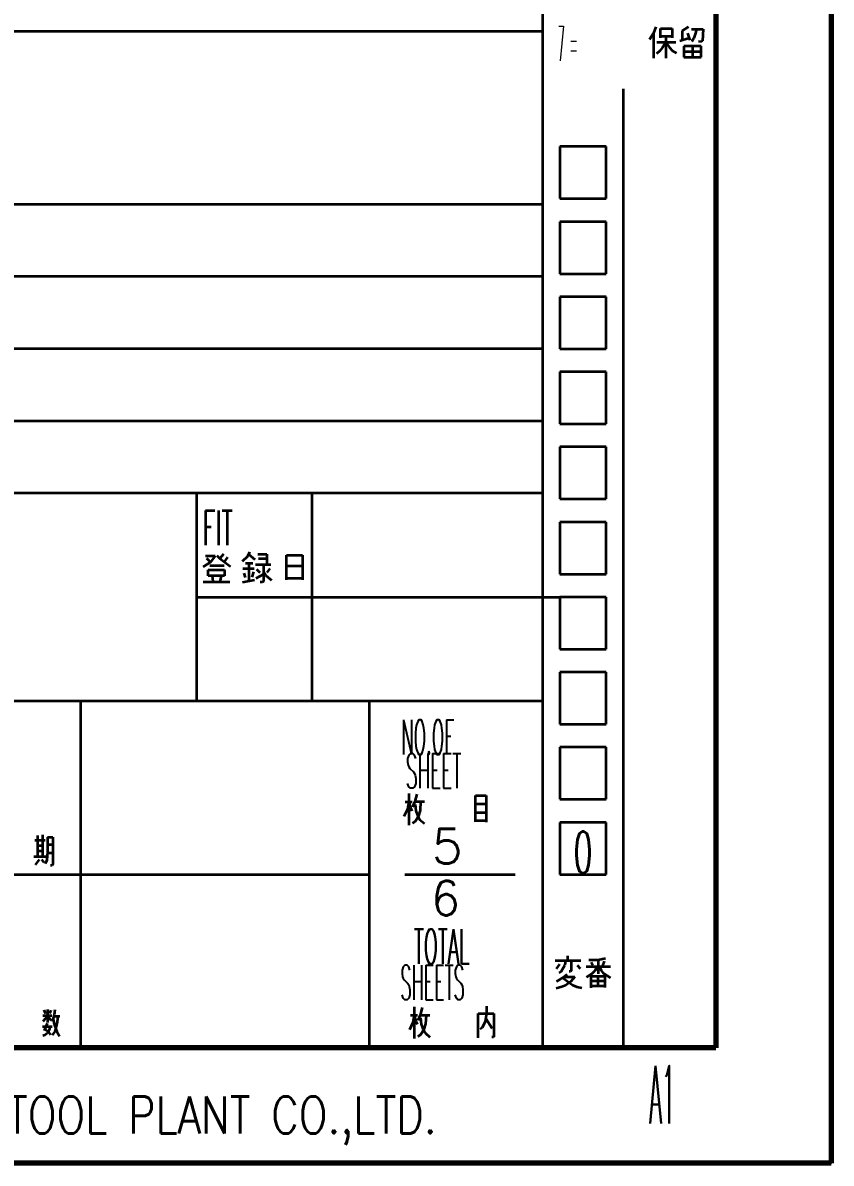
# Model space of a CAD drawing. Header units: millimetres. Extents: x 1333 to 104182, y -63211 to -5704.
# Drawn here: x 48452.4 to 48522.4, y -63211.3 to -63112.6 of the extents above; entities that cross this region are included whole.
import ezdxf
from ezdxf.enums import TextEntityAlignment as Align

# ---------------------------------------------------------------- set-up
doc = ezdxf.new("R2010")
doc.units = ezdxf.units.MM
doc.header["$LTSCALE"] = 0.5
doc.layers.add('11', color=3, linetype='Continuous')
doc.styles.get("Standard").update_dxf_attribs({"font": 'simplex.shx'})

msp = doc.modelspace()

# ---------------------------------------------------------------- linework, layer by layer
at = {"color": 7, "lineweight": 70}
for p, q in [((48522.405, -62617.278), (48522.405, -63211.278)), ((48512.405, -62627.278), (48512.405, -63201.278)), ((48512.405, -63201.278), (47706.405, -63201.278)), ((48522.405, -63211.278), (47681.405, -63211.278))]:
    msp.add_line(p, q, dxfattribs=at)
at = {"color": 7, "lineweight": 35}
for p, q in [((48497.405, -63047.278), (48497.405, -63201.278)), ((48497.405, -63047.278), (48497.405, -63201.278)), ((48512.405, -63047.278), (48512.405, -63201.278)), ((48512.405, -63047.278), (48512.405, -63201.278)), ((48372.405, -63113.278), (48497.405, -63113.278)), ((48372.405, -63113.278), (48497.405, -63113.278)), ((48504.405, -63201.278), (48504.405, -63118.278)), ((48504.405, -63201.278), (48504.405, -63118.278)), ((48497.405, -63128.278), (48372.405, -63128.278)), ((48497.405, -63128.278), (48372.405, -63128.278)), ((48497.405, -63134.528), (48384.405, -63134.528)), ((48497.405, -63134.528), (48384.405, -63134.528)), ((48497.405, -63140.778), (48384.405, -63140.778)), ((48497.405, -63140.778), (48384.405, -63140.778)), ((48384.405, -63147.028), (48497.405, -63147.028)), ((48384.405, -63147.028), (48497.405, -63147.028)), ((48497.405, -63153.278), (48372.405, -63153.278)), ((48497.405, -63153.278), (48372.405, -63153.278)), ((48467.405, -63162.278), (48498.905, -63162.278)), ((48467.405, -63162.278), (48498.905, -63162.278)), ((48482.405, -63171.278), (48372.583, -63171.278)), ((48482.405, -63171.278), (48372.583, -63171.278)), ((48457.405, -63201.278), (48457.405, -63171.278)), ((48457.405, -63201.278), (48457.405, -63171.278)), ((48482.405, -63201.278), (48482.405, -63171.278)), ((48482.405, -63201.278), (48482.405, -63171.278)), ((48442.405, -63186.278), (48482.405, -63186.278)), ((48442.405, -63186.278), (48482.405, -63186.278)), ((48512.405, -63201.278), (48252.405, -63201.278)), ((48512.405, -63201.278), (48252.405, -63201.278))]:
    msp.add_line(p, q, dxfattribs=at)
at = {"color": 7, "lineweight": 35, "ltscale": 0.014284}
for p, q in [((48507.215, -63112.912), (48507.009, -63113.445)), ((48507.215, -63112.912), (48507.009, -63113.445)), ((48486.821, -63198.684), (48486.885, -63199.252)), ((48486.821, -63198.684), (48486.885, -63199.252))]:
    msp.add_line(p, q, dxfattribs=at)
at = {"color": 7, "lineweight": 35, "ltscale": 0.025244}
for p, q in [((48507.608, -63113.051), (48508.618, -63113.051)), ((48507.608, -63113.051), (48508.618, -63113.051)), ((48507.608, -63113.705), (48508.618, -63113.705)), ((48507.608, -63113.705), (48508.618, -63113.705))]:
    msp.add_line(p, q, dxfattribs=at)
at = {"color": 7, "lineweight": 35, "ltscale": 0.020297}
msp.add_line((48507.608, -63113.863), (48507.608, -63113.051), dxfattribs=at)
msp.add_line((48507.608, -63113.863), (48507.608, -63113.051), dxfattribs=at)
at = {"color": 7, "lineweight": 35, "ltscale": 0.019995}
msp.add_line((48508.618, -63113.051), (48508.618, -63113.851), dxfattribs=at)
msp.add_line((48508.618, -63113.051), (48508.618, -63113.851), dxfattribs=at)
at = {"color": 7, "lineweight": 35, "ltscale": 0.016324}
msp.add_line((48510.05, -63112.906), (48509.5, -63113.257), dxfattribs=at)
msp.add_line((48510.05, -63112.906), (48509.5, -63113.257), dxfattribs=at)
at = {"color": 7, "lineweight": 35, "ltscale": 0.025391}
msp.add_line((48510.286, -63113.106), (48511.302, -63113.106), dxfattribs=at)
msp.add_line((48510.286, -63113.106), (48511.302, -63113.106), dxfattribs=at)
at = {"color": 7, "lineweight": 35, "ltscale": 0.009239}
msp.add_line((48510.721, -63113.106), (48510.655, -63113.469), dxfattribs=at)
msp.add_line((48510.721, -63113.106), (48510.655, -63113.469), dxfattribs=at)
at = {"color": 7, "lineweight": 35, "ltscale": 0.02516}
msp.add_line((48511.302, -63113.106), (48511.266, -63114.111), dxfattribs=at)
msp.add_line((48511.302, -63113.106), (48511.266, -63114.111), dxfattribs=at)
at = {"color": 7, "lineweight": 35, "ltscale": 0.016669}
msp.add_line((48507.009, -63113.445), (48506.653, -63114.008), dxfattribs=at)
msp.add_line((48507.009, -63113.445), (48506.653, -63114.008), dxfattribs=at)
at = {"color": 7, "lineweight": 35, "ltscale": 0.054227}
msp.add_line((48507.009, -63113.445), (48507.009, -63115.614), dxfattribs=at)
msp.add_line((48507.009, -63113.445), (48507.009, -63115.614), dxfattribs=at)
at = {"color": 7, "lineweight": 35, "ltscale": 0.048166}
msp.add_line((48508.08, -63113.705), (48508.08, -63115.632), dxfattribs=at)
msp.add_line((48508.08, -63113.705), (48508.08, -63115.632), dxfattribs=at)
at = {"color": 7, "lineweight": 35, "ltscale": 0.020797}
msp.add_line((48509.301, -63114.117), (48510.093, -63113.863), dxfattribs=at)
msp.add_line((48509.301, -63114.117), (48510.093, -63113.863), dxfattribs=at)
at = {"color": 7, "lineweight": 35, "ltscale": 0.019843}
msp.add_line((48509.5, -63113.257), (48509.5, -63114.051), dxfattribs=at)
msp.add_line((48509.5, -63113.257), (48509.5, -63114.051), dxfattribs=at)
at = {"color": 7, "lineweight": 35, "ltscale": 0.016095}
msp.add_line((48509.942, -63113.451), (48510.159, -63114.057), dxfattribs=at)
msp.add_line((48509.942, -63113.451), (48510.159, -63114.057), dxfattribs=at)
at = {"color": 7, "lineweight": 35, "ltscale": 0.008364}
msp.add_line((48510.516, -63113.887), (48510.34, -63114.172), dxfattribs=at)
msp.add_line((48510.516, -63113.887), (48510.34, -63114.172), dxfattribs=at)
at = {"color": 7, "lineweight": 35, "ltscale": 0.011012}
msp.add_line((48510.655, -63113.469), (48510.516, -63113.887), dxfattribs=at)
msp.add_line((48510.655, -63113.469), (48510.516, -63113.887), dxfattribs=at)
at = {"color": 7, "lineweight": 35, "ltscale": 0.009629}
msp.add_line((48507.547, -63114.984), (48507.276, -63115.256), dxfattribs=at)
msp.add_line((48507.547, -63114.984), (48507.276, -63115.256), dxfattribs=at)
at = {"color": 7, "lineweight": 35, "ltscale": 0.040662}
msp.add_line((48507.306, -63114.245), (48508.932, -63114.245), dxfattribs=at)
msp.add_line((48507.306, -63114.245), (48508.932, -63114.245), dxfattribs=at)
at = {"color": 7, "lineweight": 35, "ltscale": 0.009127}
msp.add_line((48507.783, -63114.705), (48507.547, -63114.984), dxfattribs=at)
msp.add_line((48507.783, -63114.705), (48507.547, -63114.984), dxfattribs=at)
at = {"color": 7, "lineweight": 35, "ltscale": 0.01369}
msp.add_line((48508.08, -63114.245), (48507.783, -63114.705), dxfattribs=at)
msp.add_line((48508.08, -63114.245), (48507.783, -63114.705), dxfattribs=at)
at = {"color": 7, "lineweight": 35, "ltscale": 0.0139}
msp.add_line((48508.08, -63114.245), (48508.4, -63114.699), dxfattribs=at)
msp.add_line((48508.08, -63114.245), (48508.4, -63114.699), dxfattribs=at)
at = {"color": 7, "lineweight": 35, "ltscale": 0.009748}
msp.add_line((48508.4, -63114.699), (48508.66, -63114.99), dxfattribs=at)
msp.add_line((48508.4, -63114.699), (48508.66, -63114.99), dxfattribs=at)
at = {"color": 7, "lineweight": 35, "ltscale": 0.009837}
msp.add_line((48508.66, -63114.99), (48508.999, -63115.19), dxfattribs=at)
msp.add_line((48508.66, -63114.99), (48508.999, -63115.19), dxfattribs=at)
at = {"color": 7, "lineweight": 35, "ltscale": 0.023477}
for p, q in [((48509.633, -63114.59), (48509.633, -63115.529)), ((48509.633, -63114.59), (48509.633, -63115.529)), ((48510.383, -63114.59), (48510.383, -63115.529)), ((48510.383, -63114.59), (48510.383, -63115.529)), ((48511.139, -63115.529), (48511.139, -63114.59)), ((48511.139, -63115.529), (48511.139, -63114.59))]:
    msp.add_line(p, q, dxfattribs=at)
at = {"color": 7, "lineweight": 35, "ltscale": 0.037634}
for p, q in [((48511.139, -63114.59), (48509.633, -63114.59)), ((48511.139, -63114.59), (48509.633, -63114.59)), ((48509.633, -63115.05), (48511.139, -63115.05)), ((48509.633, -63115.05), (48511.139, -63115.05)), ((48509.633, -63115.529), (48511.139, -63115.529)), ((48509.633, -63115.529), (48511.139, -63115.529))]:
    msp.add_line(p, q, dxfattribs=at)
at = {"color": 7, "lineweight": 35, "ltscale": 0.005636}
msp.add_line((48511.139, -63114.208), (48510.915, -63114.184), dxfattribs=at)
msp.add_line((48511.139, -63114.208), (48510.915, -63114.184), dxfattribs=at)
at = {"color": 7, "lineweight": 35, "ltscale": 0.003993}
msp.add_line((48511.266, -63114.111), (48511.139, -63114.208), dxfattribs=at)
msp.add_line((48511.266, -63114.111), (48511.139, -63114.208), dxfattribs=at)
at = {"color": 7, "lineweight": 35, "ltscale": 0.1125}
for p, q in [((48498.905, -63123.278), (48498.905, -63127.778)), ((48498.905, -63123.278), (48498.905, -63127.778)), ((48502.905, -63127.778), (48502.905, -63123.278)), ((48502.905, -63127.778), (48502.905, -63123.278)), ((48498.905, -63129.778), (48498.905, -63134.278)), ((48498.905, -63129.778), (48498.905, -63134.278)), ((48502.905, -63134.278), (48502.905, -63129.778)), ((48502.905, -63134.278), (48502.905, -63129.778)), ((48498.905, -63136.278), (48498.905, -63140.778)), ((48498.905, -63136.278), (48498.905, -63140.778)), ((48502.905, -63140.778), (48502.905, -63136.278)), ((48502.905, -63140.778), (48502.905, -63136.278)), ((48498.905, -63142.778), (48498.905, -63147.278)), ((48498.905, -63142.778), (48498.905, -63147.278)), ((48502.905, -63147.278), (48502.905, -63142.778)), ((48502.905, -63147.278), (48502.905, -63142.778)), ((48498.905, -63149.278), (48498.905, -63153.778)), ((48498.905, -63149.278), (48498.905, -63153.778)), ((48502.905, -63153.778), (48502.905, -63149.278)), ((48502.905, -63153.778), (48502.905, -63149.278)), ((48498.905, -63155.778), (48498.905, -63160.278)), ((48498.905, -63155.778), (48498.905, -63160.278)), ((48502.905, -63160.278), (48502.905, -63155.778)), ((48502.905, -63160.278), (48502.905, -63155.778)), ((48498.905, -63162.278), (48498.905, -63166.778)), ((48498.905, -63162.278), (48498.905, -63166.778)), ((48502.905, -63166.778), (48502.905, -63162.278)), ((48502.905, -63166.778), (48502.905, -63162.278)), ((48498.905, -63168.778), (48498.905, -63173.278)), ((48498.905, -63168.778), (48498.905, -63173.278)), ((48502.905, -63173.278), (48502.905, -63168.778)), ((48502.905, -63173.278), (48502.905, -63168.778)), ((48498.905, -63175.278), (48498.905, -63179.778)), ((48498.905, -63175.278), (48498.905, -63179.778)), ((48502.905, -63179.778), (48502.905, -63175.278)), ((48502.905, -63179.778), (48502.905, -63175.278)), ((48498.905, -63181.778), (48498.905, -63186.278)), ((48498.905, -63181.778), (48498.905, -63186.278)), ((48502.905, -63186.278), (48502.905, -63181.778)), ((48502.905, -63186.278), (48502.905, -63181.778))]:
    msp.add_line(p, q, dxfattribs=at)
at = {"color": 7, "lineweight": 35, "ltscale": 0.1}
for p, q in [((48502.905, -63123.278), (48498.905, -63123.278)), ((48502.905, -63123.278), (48498.905, -63123.278)), ((48498.905, -63127.778), (48502.905, -63127.778)), ((48498.905, -63127.778), (48502.905, -63127.778)), ((48502.905, -63129.778), (48498.905, -63129.778)), ((48502.905, -63129.778), (48498.905, -63129.778)), ((48498.905, -63134.278), (48502.905, -63134.278)), ((48498.905, -63134.278), (48502.905, -63134.278)), ((48502.905, -63136.278), (48498.905, -63136.278)), ((48502.905, -63136.278), (48498.905, -63136.278)), ((48498.905, -63140.778), (48502.905, -63140.778)), ((48498.905, -63140.778), (48502.905, -63140.778)), ((48502.905, -63142.778), (48498.905, -63142.778)), ((48502.905, -63142.778), (48498.905, -63142.778)), ((48498.905, -63147.278), (48502.905, -63147.278)), ((48498.905, -63147.278), (48502.905, -63147.278)), ((48502.905, -63149.278), (48498.905, -63149.278)), ((48502.905, -63149.278), (48498.905, -63149.278)), ((48498.905, -63153.778), (48502.905, -63153.778)), ((48498.905, -63153.778), (48502.905, -63153.778)), ((48502.905, -63155.778), (48498.905, -63155.778)), ((48502.905, -63155.778), (48498.905, -63155.778)), ((48498.905, -63160.278), (48502.905, -63160.278)), ((48498.905, -63160.278), (48502.905, -63160.278)), ((48502.905, -63162.278), (48498.905, -63162.278)), ((48502.905, -63162.278), (48498.905, -63162.278)), ((48498.905, -63166.778), (48502.905, -63166.778)), ((48498.905, -63166.778), (48502.905, -63166.778)), ((48502.905, -63168.778), (48498.905, -63168.778)), ((48502.905, -63168.778), (48498.905, -63168.778)), ((48498.905, -63173.278), (48502.905, -63173.278)), ((48498.905, -63173.278), (48502.905, -63173.278)), ((48502.905, -63175.278), (48498.905, -63175.278)), ((48502.905, -63175.278), (48498.905, -63175.278)), ((48498.905, -63179.778), (48502.905, -63179.778)), ((48498.905, -63179.778), (48502.905, -63179.778)), ((48502.905, -63181.778), (48498.905, -63181.778)), ((48502.905, -63181.778), (48498.905, -63181.778)), ((48498.905, -63186.278), (48502.905, -63186.278)), ((48498.905, -63186.278), (48502.905, -63186.278))]:
    msp.add_line(p, q, dxfattribs=at)
at = {"color": 7, "lineweight": 35, "ltscale": 0.45}
for p, q in [((48467.405, -63153.278), (48467.405, -63171.278)), ((48467.405, -63153.278), (48467.405, -63171.278)), ((48477.405, -63153.278), (48477.405, -63171.278)), ((48477.405, -63153.278), (48477.405, -63171.278))]:
    msp.add_line(p, q, dxfattribs=at)
at = {"color": 7, "lineweight": 35, "ltscale": 0.009849}
msp.add_line((48472.001, -63158.395), (48471.828, -63158.749), dxfattribs=at)
msp.add_line((48472.001, -63158.395), (48471.828, -63158.749), dxfattribs=at)
at = {"color": 7, "lineweight": 35, "ltscale": 0.018302}
msp.add_line((48468.616, -63159.259), (48468, -63159.654), dxfattribs=at)
msp.add_line((48468.616, -63159.259), (48468, -63159.654), dxfattribs=at)
at = {"color": 7, "lineweight": 35, "ltscale": 0.020947}
for p, q in [((48468.189, -63158.691), (48469.027, -63158.691)), ((48468.189, -63158.691), (48469.027, -63158.691)), ((48486.316, -63179.983), (48487.153, -63179.983)), ((48486.316, -63179.983), (48487.153, -63179.983)), ((48486.781, -63198.452), (48487.619, -63198.452)), ((48486.781, -63198.452), (48487.619, -63198.452))]:
    msp.add_line(p, q, dxfattribs=at)
at = {"color": 7, "lineweight": 35, "ltscale": 0.012214}
msp.add_line((48468.271, -63158.913), (48468.616, -63159.259), dxfattribs=at)
msp.add_line((48468.271, -63158.913), (48468.616, -63159.259), dxfattribs=at)
at = {"color": 7, "lineweight": 35, "ltscale": 0.017522}
msp.add_line((48469.027, -63158.691), (48468.616, -63159.259), dxfattribs=at)
msp.add_line((48469.027, -63158.691), (48468.616, -63159.259), dxfattribs=at)
at = {"color": 7, "lineweight": 35, "ltscale": 0.008882}
msp.add_line((48469.183, -63158.666), (48469.422, -63158.93), dxfattribs=at)
msp.add_line((48469.183, -63158.666), (48469.422, -63158.93), dxfattribs=at)
at = {"color": 7, "lineweight": 35, "ltscale": 0.012369}
msp.add_line((48469.758, -63158.567), (48469.422, -63158.93), dxfattribs=at)
msp.add_line((48469.758, -63158.567), (48469.422, -63158.93), dxfattribs=at)
at = {"color": 7, "lineweight": 35, "ltscale": 0.029104}
msp.add_line((48469.422, -63158.93), (48470.358, -63159.621), dxfattribs=at)
msp.add_line((48469.422, -63158.93), (48470.358, -63159.621), dxfattribs=at)
at = {"color": 7, "lineweight": 35, "ltscale": 0.011868}
msp.add_line((48470.087, -63158.831), (48469.802, -63159.211), dxfattribs=at)
msp.add_line((48470.087, -63158.831), (48469.802, -63159.211), dxfattribs=at)
at = {"color": 7, "lineweight": 35, "ltscale": 0.015988}
msp.add_line((48471.828, -63158.749), (48471.377, -63159.201), dxfattribs=at)
msp.add_line((48471.828, -63158.749), (48471.377, -63159.201), dxfattribs=at)
at = {"color": 7, "lineweight": 35, "ltscale": 0.016016}
msp.add_line((48471.656, -63159.35), (48472.297, -63159.35), dxfattribs=at)
msp.add_line((48471.656, -63159.35), (48472.297, -63159.35), dxfattribs=at)
at = {"color": 7, "lineweight": 35, "ltscale": 0.018018}
msp.add_line((48471.917, -63158.567), (48472.477, -63159.02), dxfattribs=at)
msp.add_line((48471.917, -63158.567), (48472.477, -63159.02), dxfattribs=at)
at = {"color": 7, "lineweight": 35, "ltscale": 0.037256}
msp.add_line((48471.96, -63159.35), (48471.96, -63160.84), dxfattribs=at)
msp.add_line((48471.96, -63159.35), (48471.96, -63160.84), dxfattribs=at)
at = {"color": 7, "lineweight": 35, "ltscale": 0.033472}
msp.add_line((48472.527, -63159.465), (48473.866, -63159.465), dxfattribs=at)
msp.add_line((48472.527, -63159.465), (48473.866, -63159.465), dxfattribs=at)
at = {"color": 7, "lineweight": 35, "ltscale": 0.019714}
msp.add_line((48472.724, -63158.567), (48473.512, -63158.567), dxfattribs=at)
msp.add_line((48472.724, -63158.567), (48473.512, -63158.567), dxfattribs=at)
at = {"color": 7, "lineweight": 35, "ltscale": 0.018274}
for p, q in [((48472.781, -63158.946), (48473.512, -63158.946)), ((48472.781, -63158.946), (48473.512, -63158.946)), ((48454.517, -63184.324), (48454.448, -63185.052)), ((48454.517, -63184.324), (48454.448, -63185.052))]:
    msp.add_line(p, q, dxfattribs=at)
at = {"color": 7, "lineweight": 35, "ltscale": 0.036639}
msp.add_line((48473.225, -63159.465), (48473.225, -63160.93), dxfattribs=at)
msp.add_line((48473.225, -63159.465), (48473.225, -63160.93), dxfattribs=at)
at = {"color": 7, "lineweight": 35, "ltscale": 0.022021}
msp.add_line((48473.512, -63158.567), (48473.512, -63159.448), dxfattribs=at)
msp.add_line((48473.512, -63158.567), (48473.512, -63159.448), dxfattribs=at)
at = {"color": 7, "lineweight": 35, "ltscale": 0.052899}
msp.add_line((48475.213, -63160.766), (48475.213, -63158.65), dxfattribs=at)
msp.add_line((48475.213, -63160.766), (48475.213, -63158.65), dxfattribs=at)
at = {"color": 7, "lineweight": 35, "ltscale": 0.034705}
for p, q in [((48475.213, -63158.65), (48476.601, -63158.65)), ((48475.213, -63158.65), (48476.601, -63158.65)), ((48475.213, -63159.572), (48476.601, -63159.572)), ((48475.213, -63159.572), (48476.601, -63159.572)), ((48475.213, -63160.626), (48476.601, -63160.626)), ((48475.213, -63160.626), (48476.601, -63160.626))]:
    msp.add_line(p, q, dxfattribs=at)
at = {"color": 7, "lineweight": 35, "ltscale": 0.053516}
msp.add_line((48476.601, -63158.65), (48476.601, -63160.79), dxfattribs=at)
msp.add_line((48476.601, -63158.65), (48476.601, -63160.79), dxfattribs=at)
at = {"color": 7, "lineweight": 35, "ltscale": 0.013379}
msp.add_line((48468.427, -63160.445), (48468.427, -63159.909), dxfattribs=at)
msp.add_line((48468.427, -63160.445), (48468.427, -63159.909), dxfattribs=at)
at = {"color": 7, "lineweight": 35, "ltscale": 0.03512}
for p, q in [((48468.427, -63159.909), (48469.832, -63159.909)), ((48468.427, -63159.909), (48469.832, -63159.909)), ((48469.832, -63160.436), (48468.427, -63160.436)), ((48469.832, -63160.436), (48468.427, -63160.436))]:
    msp.add_line(p, q, dxfattribs=at)
at = {"color": 7, "lineweight": 35, "ltscale": 0.031433}
msp.add_line((48468.559, -63159.531), (48469.816, -63159.531), dxfattribs=at)
msp.add_line((48468.559, -63159.531), (48469.816, -63159.531), dxfattribs=at)
at = {"color": 7, "lineweight": 35, "ltscale": 0.012615}
msp.add_line((48468.773, -63160.436), (48468.822, -63160.939), dxfattribs=at)
msp.add_line((48468.773, -63160.436), (48468.822, -63160.939), dxfattribs=at)
at = {"color": 7, "lineweight": 35, "ltscale": 0.013483}
msp.add_line((48469.561, -63160.436), (48469.446, -63160.963), dxfattribs=at)
msp.add_line((48469.561, -63160.436), (48469.446, -63160.963), dxfattribs=at)
at = {"color": 7, "lineweight": 35, "ltscale": 0.013174}
msp.add_line((48469.832, -63159.909), (48469.832, -63160.436), dxfattribs=at)
msp.add_line((48469.832, -63159.909), (48469.832, -63160.436), dxfattribs=at)
at = {"color": 7, "lineweight": 35, "ltscale": 0.024854}
msp.add_line((48471.418, -63159.802), (48472.412, -63159.802), dxfattribs=at)
msp.add_line((48471.418, -63159.802), (48472.412, -63159.802), dxfattribs=at)
at = {"color": 7, "lineweight": 35, "ltscale": 0.009505}
msp.add_line((48471.516, -63160.206), (48471.631, -63160.568), dxfattribs=at)
msp.add_line((48471.516, -63160.206), (48471.631, -63160.568), dxfattribs=at)
at = {"color": 7, "lineweight": 35, "ltscale": 0.012185}
msp.add_line((48472.346, -63160.09), (48472.214, -63160.56), dxfattribs=at)
msp.add_line((48472.346, -63160.09), (48472.214, -63160.56), dxfattribs=at)
at = {"color": 7, "lineweight": 35, "ltscale": 0.018228}
msp.add_line((48472.592, -63160.65), (48473.225, -63160.288), dxfattribs=at)
msp.add_line((48472.592, -63160.65), (48473.225, -63160.288), dxfattribs=at)
at = {"color": 7, "lineweight": 35, "ltscale": 0.009605}
msp.add_line((48472.625, -63159.86), (48472.888, -63160.14), dxfattribs=at)
msp.add_line((48472.625, -63159.86), (48472.888, -63160.14), dxfattribs=at)
at = {"color": 7, "lineweight": 35, "ltscale": 0.010128}
msp.add_line((48473.225, -63160.058), (48473.422, -63160.412), dxfattribs=at)
msp.add_line((48473.225, -63160.058), (48473.422, -63160.412), dxfattribs=at)
at = {"color": 7, "lineweight": 35, "ltscale": 0.015901}
msp.add_line((48473.422, -63160.412), (48473.907, -63160.823), dxfattribs=at)
msp.add_line((48473.422, -63160.412), (48473.907, -63160.823), dxfattribs=at)
at = {"color": 7, "lineweight": 35, "ltscale": 0.011126}
msp.add_line((48473.759, -63159.786), (48473.512, -63160.156), dxfattribs=at)
msp.add_line((48473.759, -63159.786), (48473.512, -63160.156), dxfattribs=at)
at = {"color": 7, "lineweight": 35, "ltscale": 0.057703}
msp.add_line((48467.984, -63160.963), (48470.292, -63160.963), dxfattribs=at)
msp.add_line((48467.984, -63160.963), (48470.292, -63160.963), dxfattribs=at)
at = {"color": 7, "lineweight": 35, "ltscale": 0.026672}
msp.add_line((48471.385, -63160.988), (48472.428, -63160.766), dxfattribs=at)
msp.add_line((48471.385, -63160.988), (48472.428, -63160.766), dxfattribs=at)
at = {"color": 7, "lineweight": 35, "ltscale": 0.004742}
msp.add_line((48473.11, -63160.988), (48472.921, -63160.971), dxfattribs=at)
msp.add_line((48473.11, -63160.988), (48472.921, -63160.971), dxfattribs=at)
at = {"color": 7, "lineweight": 35, "ltscale": 0.003221}
msp.add_line((48473.225, -63160.93), (48473.11, -63160.988), dxfattribs=at)
msp.add_line((48473.225, -63160.93), (48473.11, -63160.988), dxfattribs=at)
at = {"color": 7, "lineweight": 35, "ltscale": 0.375}
msp.add_line((48497.405, -63171.278), (48482.405, -63171.278), dxfattribs=at)
msp.add_line((48497.405, -63171.278), (48482.405, -63171.278), dxfattribs=at)
at = {"color": 7, "lineweight": 35, "ltscale": 0.014966}
for p, q in [((48485.502, -63180.007), (48486.1, -63180.007)), ((48485.502, -63180.007), (48486.1, -63180.007)), ((48485.967, -63198.476), (48486.566, -63198.476)), ((48485.967, -63198.476), (48486.566, -63198.476))]:
    msp.add_line(p, q, dxfattribs=at)
at = {"color": 7, "lineweight": 35, "ltscale": 0.015843}
for p, q in [((48485.797, -63180.007), (48485.685, -63180.631)), ((48485.797, -63180.007), (48485.685, -63180.631)), ((48486.262, -63198.476), (48486.151, -63199.1)), ((48486.262, -63198.476), (48486.151, -63199.1))]:
    msp.add_line(p, q, dxfattribs=at)
at = {"color": 7, "lineweight": 35, "ltscale": 0.068576}
for p, q in [((48485.797, -63179.264), (48485.797, -63182.007)), ((48485.797, -63179.264), (48485.797, -63182.007)), ((48486.262, -63197.732), (48486.262, -63200.475)), ((48486.262, -63197.732), (48486.262, -63200.475))]:
    msp.add_line(p, q, dxfattribs=at)
at = {"color": 7, "lineweight": 35, "ltscale": 0.013344}
msp.add_line((48485.797, -63180.007), (48485.948, -63180.519), dxfattribs=at)
msp.add_line((48485.797, -63180.007), (48485.948, -63180.519), dxfattribs=at)
at = {"color": 7, "lineweight": 35, "ltscale": 0.012994}
msp.add_line((48486.316, -63179.983), (48486.116, -63180.463), dxfattribs=at)
msp.add_line((48486.316, -63179.983), (48486.116, -63180.463), dxfattribs=at)
at = {"color": 7, "lineweight": 35, "ltscale": 0.017161}
msp.add_line((48486.491, -63179.32), (48486.316, -63179.983), dxfattribs=at)
msp.add_line((48486.491, -63179.32), (48486.316, -63179.983), dxfattribs=at)
at = {"color": 7, "lineweight": 35, "ltscale": 0.014287}
msp.add_line((48486.356, -63180.215), (48486.42, -63180.783), dxfattribs=at)
msp.add_line((48486.356, -63180.215), (48486.42, -63180.783), dxfattribs=at)
at = {"color": 7, "lineweight": 35, "ltscale": 0.019431}
for p, q in [((48486.834, -63179.983), (48486.786, -63180.759)), ((48486.834, -63179.983), (48486.786, -63180.759)), ((48487.299, -63198.452), (48487.252, -63199.228)), ((48487.299, -63198.452), (48487.252, -63199.228))]:
    msp.add_line(p, q, dxfattribs=at)
at = {"color": 7, "lineweight": 35, "ltscale": 0.023145}
for p, q in [((48491.598, -63179.456), (48492.524, -63179.456)), ((48491.598, -63179.456), (48492.524, -63179.456)), ((48491.598, -63180.175), (48492.524, -63180.175)), ((48491.598, -63180.175), (48492.524, -63180.175)), ((48491.598, -63180.927), (48492.524, -63180.927)), ((48491.598, -63180.927), (48492.524, -63180.927)), ((48491.598, -63181.615), (48492.524, -63181.615)), ((48491.598, -63181.615), (48492.524, -63181.615))]:
    msp.add_line(p, q, dxfattribs=at)
at = {"color": 7, "lineweight": 35, "ltscale": 0.057181}
msp.add_line((48491.598, -63181.743), (48491.598, -63179.456), dxfattribs=at)
msp.add_line((48491.598, -63181.743), (48491.598, -63179.456), dxfattribs=at)
at = {"color": 7, "lineweight": 35, "ltscale": 0.057581}
msp.add_line((48492.524, -63179.456), (48492.524, -63181.759), dxfattribs=at)
msp.add_line((48492.524, -63179.456), (48492.524, -63181.759), dxfattribs=at)
at = {"color": 7, "lineweight": 35, "ltscale": 0.017255}
for p, q in [((48485.685, -63180.631), (48485.39, -63181.255)), ((48485.685, -63180.631), (48485.39, -63181.255)), ((48486.151, -63199.1), (48485.855, -63199.723)), ((48486.151, -63199.1), (48485.855, -63199.723))]:
    msp.add_line(p, q, dxfattribs=at)
at = {"color": 7, "lineweight": 35, "ltscale": 0.006882}
msp.add_line((48485.948, -63180.519), (48486.068, -63180.767), dxfattribs=at)
msp.add_line((48485.948, -63180.519), (48486.068, -63180.767), dxfattribs=at)
at = {"color": 7, "lineweight": 35, "ltscale": 0.010301}
msp.add_line((48486.42, -63180.783), (48486.547, -63181.175), dxfattribs=at)
msp.add_line((48486.42, -63180.783), (48486.547, -63181.175), dxfattribs=at)
at = {"color": 7, "lineweight": 35, "ltscale": 0.010289}
for p, q in [((48486.547, -63181.175), (48486.747, -63181.535)), ((48486.547, -63181.175), (48486.747, -63181.535)), ((48487.012, -63199.643), (48487.212, -63200.003)), ((48487.012, -63199.643), (48487.212, -63200.003))]:
    msp.add_line(p, q, dxfattribs=at)
at = {"color": 7, "lineweight": 35, "ltscale": 0.01408}
for p, q in [((48486.786, -63180.759), (48486.613, -63181.295)), ((48486.786, -63180.759), (48486.613, -63181.295)), ((48487.252, -63199.228), (48487.079, -63199.764)), ((48487.252, -63199.228), (48487.079, -63199.764))]:
    msp.add_line(p, q, dxfattribs=at)
at = {"color": 7, "lineweight": 35, "ltscale": 0.006873}
for p, q in [((48486.356, -63181.695), (48486.132, -63181.855)), ((48486.356, -63181.695), (48486.132, -63181.855)), ((48486.821, -63200.163), (48486.597, -63200.323)), ((48486.821, -63200.163), (48486.597, -63200.323))]:
    msp.add_line(p, q, dxfattribs=at)
at = {"color": 7, "lineweight": 35, "ltscale": 0.01189}
for p, q in [((48486.613, -63181.295), (48486.356, -63181.695)), ((48486.613, -63181.295), (48486.356, -63181.695)), ((48487.079, -63199.764), (48486.821, -63200.163)), ((48487.079, -63199.764), (48486.821, -63200.163))]:
    msp.add_line(p, q, dxfattribs=at)
at = {"color": 7, "lineweight": 35, "ltscale": 0.013902}
for p, q in [((48486.747, -63181.535), (48487.177, -63181.887)), ((48486.747, -63181.535), (48487.177, -63181.887)), ((48487.212, -63200.003), (48487.643, -63200.355)), ((48487.212, -63200.003), (48487.643, -63200.355))]:
    msp.add_line(p, q, dxfattribs=at)
at = {"color": 7, "lineweight": 35, "ltscale": 0.045142}
msp.add_line((48453.63, -63182.901), (48453.63, -63184.707), dxfattribs=at)
msp.add_line((48453.63, -63182.901), (48453.63, -63184.707), dxfattribs=at)
at = {"color": 7, "lineweight": 35, "ltscale": 0.046893}
msp.add_line((48454.071, -63182.842), (48454.071, -63184.717), dxfattribs=at)
msp.add_line((48454.071, -63182.842), (48454.071, -63184.717), dxfattribs=at)
at = {"color": 7, "lineweight": 35, "ltscale": 0.011035}
for p, q in [((48454.517, -63183.052), (48454.959, -63183.052)), ((48454.517, -63183.052), (48454.959, -63183.052)), ((48454.517, -63183.699), (48454.959, -63183.699)), ((48454.517, -63183.699), (48454.959, -63183.699))]:
    msp.add_line(p, q, dxfattribs=at)
at = {"color": 7, "lineweight": 35, "ltscale": 0.031802}
msp.add_line((48454.517, -63183.052), (48454.517, -63184.324), dxfattribs=at)
msp.add_line((48454.517, -63183.052), (48454.517, -63184.324), dxfattribs=at)
at = {"color": 7, "lineweight": 35, "ltscale": 0.058078}
msp.add_line((48454.959, -63183.052), (48454.959, -63185.375), dxfattribs=at)
msp.add_line((48454.959, -63183.052), (48454.959, -63185.375), dxfattribs=at)
at = {"color": 7, "lineweight": 35, "ltscale": 0.022729}
msp.add_line((48453.404, -63183.316), (48454.313, -63183.316), dxfattribs=at)
msp.add_line((48453.404, -63183.316), (48454.313, -63183.316), dxfattribs=at)
at = {"color": 7, "lineweight": 35, "ltscale": 0.011023}
for p, q in [((48453.63, -63183.78), (48454.071, -63183.78)), ((48453.63, -63183.78), (48454.071, -63183.78)), ((48453.63, -63184.243), (48454.071, -63184.243)), ((48453.63, -63184.243), (48454.071, -63184.243))]:
    msp.add_line(p, q, dxfattribs=at)
at = {"color": 7, "lineweight": 35, "ltscale": 0.025818}
msp.add_line((48453.329, -63184.717), (48454.361, -63184.717), dxfattribs=at)
msp.add_line((48453.329, -63184.717), (48454.361, -63184.717), dxfattribs=at)
at = {"color": 7, "lineweight": 35, "ltscale": 0.014197}
msp.add_line((48453.77, -63184.982), (48453.442, -63185.445), dxfattribs=at)
msp.add_line((48453.77, -63184.982), (48453.442, -63185.445), dxfattribs=at)
at = {"color": 7, "lineweight": 35, "ltscale": 0.007705}
msp.add_line((48453.996, -63184.992), (48454.179, -63185.24), dxfattribs=at)
msp.add_line((48453.996, -63184.992), (48454.179, -63185.24), dxfattribs=at)
at = {"color": 7, "lineweight": 35, "ltscale": 0.008758}
msp.add_line((48454.448, -63185.052), (48454.313, -63185.375), dxfattribs=at)
msp.add_line((48454.448, -63185.052), (48454.313, -63185.375), dxfattribs=at)
at = {"color": 7, "lineweight": 35, "ltscale": 0.011206}
msp.add_line((48454.51, -63184.399), (48454.959, -63184.399), dxfattribs=at)
msp.add_line((48454.51, -63184.399), (48454.959, -63184.399), dxfattribs=at)
at = {"color": 7, "lineweight": 35, "ltscale": 0.003796}
msp.add_line((48454.922, -63185.512), (48454.77, -63185.512), dxfattribs=at)
msp.add_line((48454.922, -63185.512), (48454.77, -63185.512), dxfattribs=at)
at = {"color": 7, "lineweight": 35, "ltscale": 0.003533}
msp.add_line((48454.959, -63185.375), (48454.922, -63185.512), dxfattribs=at)
msp.add_line((48454.959, -63185.375), (48454.922, -63185.512), dxfattribs=at)
at = {"color": 7, "lineweight": 35, "ltscale": 0.239099}
msp.add_line((48485.449, -63186.278), (48495.013, -63186.278), dxfattribs=at)
msp.add_line((48485.449, -63186.278), (48495.013, -63186.278), dxfattribs=at)
at = {"color": 7, "lineweight": 35, "ltscale": 0.05614}
msp.add_line((48498.478, -63193.739), (48500.724, -63193.739), dxfattribs=at)
msp.add_line((48498.478, -63193.739), (48500.724, -63193.739), dxfattribs=at)
at = {"color": 7, "lineweight": 35, "ltscale": 0.012746}
msp.add_line((48498.865, -63194.045), (48498.572, -63194.462), dxfattribs=at)
msp.add_line((48498.865, -63194.045), (48498.572, -63194.462), dxfattribs=at)
at = {"color": 7, "lineweight": 35, "ltscale": 0.009805}
msp.add_line((48499.381, -63193.739), (48499.322, -63194.127), dxfattribs=at)
msp.add_line((48499.381, -63193.739), (48499.322, -63194.127), dxfattribs=at)
at = {"color": 7, "lineweight": 35, "ltscale": 0.009991}
for p, q in [((48499.568, -63193.34), (48499.568, -63193.739)), ((48499.568, -63193.34), (48499.568, -63193.739)), ((48455.337, -63199.048), (48455.264, -63199.441)), ((48455.337, -63199.048), (48455.264, -63199.441))]:
    msp.add_line(p, q, dxfattribs=at)
at = {"color": 7, "lineweight": 35, "ltscale": 0.021887}
msp.add_line((48499.88, -63193.739), (48499.88, -63194.615), dxfattribs=at)
msp.add_line((48499.88, -63193.739), (48499.88, -63194.615), dxfattribs=at)
at = {"color": 7, "lineweight": 35, "ltscale": 0.020081}
msp.add_line((48501.398, -63193.669), (48502.201, -63193.675), dxfattribs=at)
msp.add_line((48501.398, -63193.669), (48502.201, -63193.675), dxfattribs=at)
at = {"color": 7, "lineweight": 35, "ltscale": 0.007102}
msp.add_line((48501.615, -63193.88), (48501.755, -63194.127), dxfattribs=at)
msp.add_line((48501.615, -63193.88), (48501.755, -63194.127), dxfattribs=at)
at = {"color": 7, "lineweight": 35, "ltscale": 0.016395}
msp.add_line((48502.201, -63193.675), (48502.84, -63193.528), dxfattribs=at)
msp.add_line((48502.201, -63193.675), (48502.84, -63193.528), dxfattribs=at)
at = {"color": 7, "lineweight": 35, "ltscale": 0.030411}
msp.add_line((48502.201, -63193.675), (48502.201, -63194.891), dxfattribs=at)
msp.add_line((48502.201, -63193.675), (48502.201, -63194.891), dxfattribs=at)
at = {"color": 7, "lineweight": 35, "ltscale": 0.010417}
msp.add_line((48502.747, -63193.792), (48502.594, -63194.18), dxfattribs=at)
msp.add_line((48502.747, -63193.792), (48502.594, -63194.18), dxfattribs=at)
at = {"color": 7, "lineweight": 35, "ltscale": 0.006037}
msp.add_line((48499.017, -63194.674), (48498.806, -63194.791), dxfattribs=at)
msp.add_line((48499.017, -63194.674), (48498.806, -63194.791), dxfattribs=at)
at = {"color": 7, "lineweight": 35, "ltscale": 0.015649}
msp.add_line((48499.322, -63194.127), (48499.017, -63194.674), dxfattribs=at)
msp.add_line((48499.322, -63194.127), (48499.017, -63194.674), dxfattribs=at)
at = {"color": 7, "lineweight": 35, "ltscale": 0.007176}
msp.add_line((48499.492, -63194.95), (48499.276, -63195.138), dxfattribs=at)
msp.add_line((48499.492, -63194.95), (48499.276, -63195.138), dxfattribs=at)
at = {"color": 7, "lineweight": 35, "ltscale": 0.002783}
msp.add_line((48499.803, -63194.691), (48499.692, -63194.691), dxfattribs=at)
msp.add_line((48499.803, -63194.691), (48499.692, -63194.691), dxfattribs=at)
at = {"color": 7, "lineweight": 35, "ltscale": 0.002697}
msp.add_line((48499.88, -63194.615), (48499.803, -63194.691), dxfattribs=at)
msp.add_line((48499.88, -63194.615), (48499.803, -63194.691), dxfattribs=at)
at = {"color": 7, "lineweight": 35, "ltscale": 0.009348}
msp.add_line((48500.389, -63194.145), (48500.648, -63194.415), dxfattribs=at)
msp.add_line((48500.389, -63194.145), (48500.648, -63194.415), dxfattribs=at)
at = {"color": 7, "lineweight": 35, "ltscale": 0.052466}
msp.add_line((48501.187, -63194.262), (48503.286, -63194.262), dxfattribs=at)
msp.add_line((48501.187, -63194.262), (48503.286, -63194.262), dxfattribs=at)
at = {"color": 7, "lineweight": 35, "ltscale": 0.013585}
msp.add_line((48501.656, -63194.873), (48501.211, -63195.185), dxfattribs=at)
msp.add_line((48501.656, -63194.873), (48501.211, -63195.185), dxfattribs=at)
at = {"color": 7, "lineweight": 35, "ltscale": 0.009038}
msp.add_line((48501.92, -63194.627), (48501.656, -63194.873), dxfattribs=at)
msp.add_line((48501.92, -63194.627), (48501.656, -63194.873), dxfattribs=at)
at = {"color": 7, "lineweight": 35, "ltscale": 0.010382}
msp.add_line((48502.119, -63194.262), (48501.92, -63194.627), dxfattribs=at)
msp.add_line((48502.119, -63194.262), (48501.92, -63194.627), dxfattribs=at)
at = {"color": 7, "lineweight": 35, "ltscale": 0.009279}
msp.add_line((48502.324, -63194.262), (48502.471, -63194.603), dxfattribs=at)
msp.add_line((48502.324, -63194.262), (48502.471, -63194.603), dxfattribs=at)
at = {"color": 7, "lineweight": 35, "ltscale": 0.007104}
msp.add_line((48502.471, -63194.603), (48502.647, -63194.826), dxfattribs=at)
msp.add_line((48502.471, -63194.603), (48502.647, -63194.826), dxfattribs=at)
at = {"color": 7, "lineweight": 35, "ltscale": 0.018758}
msp.add_line((48502.647, -63194.826), (48503.286, -63195.22), dxfattribs=at)
msp.add_line((48502.647, -63194.826), (48503.286, -63195.22), dxfattribs=at)
at = {"color": 7, "lineweight": 35, "ltscale": 0.012839}
msp.add_line((48499.07, -63196.019), (48498.572, -63196.143), dxfattribs=at)
msp.add_line((48499.07, -63196.019), (48498.572, -63196.143), dxfattribs=at)
at = {"color": 7, "lineweight": 35, "ltscale": 0.019419}
msp.add_line((48499.276, -63195.138), (48498.613, -63195.543), dxfattribs=at)
msp.add_line((48499.276, -63195.138), (48498.613, -63195.543), dxfattribs=at)
at = {"color": 7, "lineweight": 35, "ltscale": 0.008354}
msp.add_line((48499.381, -63195.896), (48499.07, -63196.019), dxfattribs=at)
msp.add_line((48499.381, -63195.896), (48499.07, -63196.019), dxfattribs=at)
at = {"color": 7, "lineweight": 35, "ltscale": 0.010855}
msp.add_line((48499.143, -63195.219), (48499.486, -63195.485), dxfattribs=at)
msp.add_line((48499.143, -63195.219), (48499.486, -63195.485), dxfattribs=at)
at = {"color": 7, "lineweight": 35, "ltscale": 0.022864}
msp.add_line((48499.276, -63195.138), (48500.19, -63195.138), dxfattribs=at)
msp.add_line((48499.276, -63195.138), (48500.19, -63195.138), dxfattribs=at)
at = {"color": 7, "lineweight": 35, "ltscale": 0.014416}
msp.add_line((48499.833, -63195.537), (48499.381, -63195.896), dxfattribs=at)
msp.add_line((48499.833, -63195.537), (48499.381, -63195.896), dxfattribs=at)
at = {"color": 7, "lineweight": 35, "ltscale": 0.01658}
msp.add_line((48499.486, -63195.485), (48500.02, -63195.878), dxfattribs=at)
msp.add_line((48499.486, -63195.485), (48500.02, -63195.878), dxfattribs=at)
at = {"color": 7, "lineweight": 35, "ltscale": 0.013402}
msp.add_line((48500.19, -63195.138), (48499.833, -63195.537), dxfattribs=at)
msp.add_line((48500.19, -63195.138), (48499.833, -63195.537), dxfattribs=at)
at = {"color": 7, "lineweight": 35, "ltscale": 0.009177}
msp.add_line((48500.02, -63195.878), (48500.366, -63196.002), dxfattribs=at)
msp.add_line((48500.02, -63195.878), (48500.366, -63196.002), dxfattribs=at)
at = {"color": 7, "lineweight": 35, "ltscale": 0.011217}
msp.add_line((48500.366, -63196.002), (48500.806, -63196.09), dxfattribs=at)
msp.add_line((48500.366, -63196.002), (48500.806, -63196.09), dxfattribs=at)
at = {"color": 7, "lineweight": 35, "ltscale": 0.029175}
for p, q in [((48501.621, -63195.079), (48502.788, -63195.079)), ((48501.621, -63195.079), (48502.788, -63195.079)), ((48501.621, -63195.49), (48502.788, -63195.49)), ((48501.621, -63195.49), (48502.788, -63195.49)), ((48501.621, -63195.937), (48502.788, -63195.937)), ((48501.621, -63195.937), (48502.788, -63195.937))]:
    msp.add_line(p, q, dxfattribs=at)
at = {"color": 7, "lineweight": 35, "ltscale": 0.025122}
msp.add_line((48501.621, -63196.084), (48501.621, -63195.079), dxfattribs=at)
msp.add_line((48501.621, -63196.084), (48501.621, -63195.079), dxfattribs=at)
at = {"color": 7, "lineweight": 35, "ltscale": 0.021451}
msp.add_line((48502.213, -63195.937), (48502.213, -63195.079), dxfattribs=at)
msp.add_line((48502.213, -63195.937), (48502.213, -63195.079), dxfattribs=at)
at = {"color": 7, "lineweight": 35, "ltscale": 0.024976}
msp.add_line((48502.788, -63195.079), (48502.788, -63196.078), dxfattribs=at)
msp.add_line((48502.788, -63195.079), (48502.788, -63196.078), dxfattribs=at)
at = {"color": 7, "lineweight": 35, "ltscale": 0.028311}
msp.add_line((48454.496, -63197.962), (48454.496, -63199.094), dxfattribs=at)
msp.add_line((48454.496, -63197.962), (48454.496, -63199.094), dxfattribs=at)
at = {"color": 7, "lineweight": 35, "ltscale": 0.011243}
msp.add_line((48455.14, -63197.993), (48455.073, -63198.438), dxfattribs=at)
msp.add_line((48455.14, -63197.993), (48455.073, -63198.438), dxfattribs=at)
at = {"color": 7, "lineweight": 35, "ltscale": 0.017167}
msp.add_line((48486.957, -63197.788), (48486.781, -63198.452), dxfattribs=at)
msp.add_line((48486.957, -63197.788), (48486.781, -63198.452), dxfattribs=at)
at = {"color": 7, "lineweight": 35, "ltscale": 0.016013}
msp.add_line((48492.542, -63197.686), (48492.542, -63198.327), dxfattribs=at)
msp.add_line((48492.542, -63197.686), (48492.542, -63198.327), dxfattribs=at)
at = {"color": 7, "lineweight": 35, "ltscale": 0.009044}
msp.add_line((48454.336, -63198.763), (48454.088, -63199.027), dxfattribs=at)
msp.add_line((48454.336, -63198.763), (48454.088, -63199.027), dxfattribs=at)
at = {"color": 7, "lineweight": 35, "ltscale": 0.019482}
msp.add_line((48454.103, -63198.484), (48454.882, -63198.484), dxfattribs=at)
msp.add_line((48454.103, -63198.484), (48454.882, -63198.484), dxfattribs=at)
at = {"color": 7, "lineweight": 35, "ltscale": 0.008164}
msp.add_line((48454.196, -63198.014), (48454.325, -63198.314), dxfattribs=at)
msp.add_line((48454.196, -63198.014), (48454.325, -63198.314), dxfattribs=at)
at = {"color": 7, "lineweight": 35, "ltscale": 0.008049}
msp.add_line((48454.496, -63198.484), (48454.336, -63198.763), dxfattribs=at)
msp.add_line((48454.496, -63198.484), (48454.336, -63198.763), dxfattribs=at)
at = {"color": 7, "lineweight": 35, "ltscale": 0.012939}
msp.add_line((48454.496, -63198.484), (48454.785, -63198.913), dxfattribs=at)
msp.add_line((48454.496, -63198.484), (48454.785, -63198.913), dxfattribs=at)
at = {"color": 7, "lineweight": 35, "ltscale": 0.0079}
msp.add_line((48454.785, -63198.024), (48454.671, -63198.319), dxfattribs=at)
msp.add_line((48454.785, -63198.024), (48454.671, -63198.319), dxfattribs=at)
at = {"color": 7, "lineweight": 35, "ltscale": 0.015129}
msp.add_line((48455.073, -63198.438), (48454.898, -63199.017), dxfattribs=at)
msp.add_line((48455.073, -63198.438), (48454.898, -63199.017), dxfattribs=at)
at = {"color": 7, "lineweight": 35, "ltscale": 0.007281}
msp.add_line((48455.027, -63198.846), (48455.058, -63199.136), dxfattribs=at)
msp.add_line((48455.027, -63198.846), (48455.058, -63199.136), dxfattribs=at)
at = {"color": 7, "lineweight": 35, "ltscale": 0.01366}
msp.add_line((48455.038, -63198.555), (48455.584, -63198.555), dxfattribs=at)
msp.add_line((48455.038, -63198.555), (48455.584, -63198.555), dxfattribs=at)
at = {"color": 7, "lineweight": 35, "ltscale": 0.012385}
msp.add_line((48455.388, -63198.555), (48455.337, -63199.048), dxfattribs=at)
msp.add_line((48455.388, -63198.555), (48455.337, -63199.048), dxfattribs=at)
at = {"color": 7, "lineweight": 35, "ltscale": 0.013341}
msp.add_line((48486.262, -63198.476), (48486.414, -63198.988), dxfattribs=at)
msp.add_line((48486.262, -63198.476), (48486.414, -63198.988), dxfattribs=at)
at = {"color": 7, "lineweight": 35, "ltscale": 0.006887}
msp.add_line((48486.414, -63198.988), (48486.534, -63199.236), dxfattribs=at)
msp.add_line((48486.414, -63198.988), (48486.534, -63199.236), dxfattribs=at)
at = {"color": 7, "lineweight": 35, "ltscale": 0.012989}
msp.add_line((48486.781, -63198.452), (48486.582, -63198.932), dxfattribs=at)
msp.add_line((48486.781, -63198.452), (48486.582, -63198.932), dxfattribs=at)
at = {"color": 7, "lineweight": 35, "ltscale": 0.034058}
msp.add_line((48491.823, -63198.327), (48493.186, -63198.327), dxfattribs=at)
msp.add_line((48491.823, -63198.327), (48493.186, -63198.327), dxfattribs=at)
at = {"color": 7, "lineweight": 35, "ltscale": 0.052502}
msp.add_line((48491.823, -63200.427), (48491.823, -63198.327), dxfattribs=at)
msp.add_line((48491.823, -63200.427), (48491.823, -63198.327), dxfattribs=at)
at = {"color": 7, "lineweight": 35, "ltscale": 0.017097}
msp.add_line((48492.542, -63198.327), (48492.433, -63199.002), dxfattribs=at)
msp.add_line((48492.542, -63198.327), (48492.433, -63199.002), dxfattribs=at)
at = {"color": 7, "lineweight": 35, "ltscale": 0.025794}
msp.add_line((48492.473, -63198.751), (48493.017, -63199.628), dxfattribs=at)
msp.add_line((48492.473, -63198.751), (48493.017, -63199.628), dxfattribs=at)
at = {"color": 7, "lineweight": 35, "ltscale": 0.048779}
msp.add_line((48493.186, -63198.327), (48493.186, -63200.278), dxfattribs=at)
msp.add_line((48493.186, -63198.327), (48493.186, -63200.278), dxfattribs=at)
at = {"color": 7, "lineweight": 35, "ltscale": 0.021021}
msp.add_line((48454.062, -63199.446), (48454.903, -63199.446), dxfattribs=at)
msp.add_line((48454.062, -63199.446), (48454.903, -63199.446), dxfattribs=at)
at = {"color": 7, "lineweight": 35, "ltscale": 0.017013}
msp.add_line((48454.464, -63199.188), (48454.222, -63199.824), dxfattribs=at)
msp.add_line((48454.464, -63199.188), (48454.222, -63199.824), dxfattribs=at)
at = {"color": 7, "lineweight": 35, "ltscale": 0.007352}
msp.add_line((48454.276, -63199.681), (48454.521, -63199.844), dxfattribs=at)
msp.add_line((48454.276, -63199.681), (48454.521, -63199.844), dxfattribs=at)
at = {"color": 7, "lineweight": 35, "ltscale": 0.00816}
msp.add_line((48454.661, -63199.736), (48454.501, -63200.02), dxfattribs=at)
msp.add_line((48454.661, -63199.736), (48454.501, -63200.02), dxfattribs=at)
at = {"color": 7, "lineweight": 35, "ltscale": 0.009949}
msp.add_line((48454.521, -63199.844), (48454.764, -63200.16), dxfattribs=at)
msp.add_line((48454.521, -63199.844), (48454.764, -63200.16), dxfattribs=at)
at = {"color": 7, "lineweight": 35, "ltscale": 0.007527}
msp.add_line((48454.743, -63199.446), (48454.661, -63199.736), dxfattribs=at)
msp.add_line((48454.743, -63199.446), (48454.661, -63199.736), dxfattribs=at)
at = {"color": 7, "lineweight": 35, "ltscale": 0.010044}
msp.add_line((48455.14, -63199.87), (48454.898, -63200.191), dxfattribs=at)
msp.add_line((48455.14, -63199.87), (48454.898, -63200.191), dxfattribs=at)
at = {"color": 7, "lineweight": 35, "ltscale": 0.007429}
msp.add_line((48455.058, -63199.136), (48455.125, -63199.425), dxfattribs=at)
msp.add_line((48455.058, -63199.136), (48455.125, -63199.425), dxfattribs=at)
at = {"color": 7, "lineweight": 35, "ltscale": 0.012408}
msp.add_line((48455.125, -63199.425), (48455.311, -63199.886), dxfattribs=at)
msp.add_line((48455.125, -63199.425), (48455.311, -63199.886), dxfattribs=at)
at = {"color": 7, "lineweight": 35, "ltscale": 0.011169}
msp.add_line((48455.264, -63199.441), (48455.14, -63199.87), dxfattribs=at)
msp.add_line((48455.264, -63199.441), (48455.14, -63199.87), dxfattribs=at)
at = {"color": 7, "lineweight": 35, "ltscale": 0.011303}
msp.add_line((48455.311, -63199.886), (48455.543, -63200.273), dxfattribs=at)
msp.add_line((48455.311, -63199.886), (48455.543, -63200.273), dxfattribs=at)
at = {"color": 7, "lineweight": 35, "ltscale": 0.010304}
msp.add_line((48486.885, -63199.252), (48487.012, -63199.643), dxfattribs=at)
msp.add_line((48486.885, -63199.252), (48487.012, -63199.643), dxfattribs=at)
at = {"color": 7, "lineweight": 35, "ltscale": 0.005232}
msp.add_line((48492.151, -63199.548), (48491.982, -63199.672), dxfattribs=at)
msp.add_line((48492.151, -63199.548), (48491.982, -63199.672), dxfattribs=at)
at = {"color": 7, "lineweight": 35, "ltscale": 0.015369}
msp.add_line((48492.433, -63199.002), (48492.151, -63199.548), dxfattribs=at)
msp.add_line((48492.433, -63199.002), (48492.151, -63199.548), dxfattribs=at)
at = {"color": 7, "lineweight": 35, "ltscale": 0.004694}
msp.add_line((48454.274, -63200.191), (48454.098, -63200.258), dxfattribs=at)
msp.add_line((48454.274, -63200.191), (48454.098, -63200.258), dxfattribs=at)
at = {"color": 7, "lineweight": 35, "ltscale": 0.007101}
msp.add_line((48454.501, -63200.02), (48454.274, -63200.191), dxfattribs=at)
msp.add_line((48454.501, -63200.02), (48454.274, -63200.191), dxfattribs=at)
at = {"color": 7, "lineweight": 35, "ltscale": 0.003748}
msp.add_line((48493.138, -63200.361), (48492.988, -63200.361), dxfattribs=at)
msp.add_line((48493.138, -63200.361), (48492.988, -63200.361), dxfattribs=at)
at = {"color": 7, "lineweight": 35, "ltscale": 0.002398}
msp.add_line((48493.186, -63200.278), (48493.138, -63200.361), dxfattribs=at)
msp.add_line((48493.186, -63200.278), (48493.138, -63200.361), dxfattribs=at)
at = {"color": 7, "lineweight": 35, "ltscale": 0.175}
msp.add_line((48497.405, -63201.278), (48504.405, -63201.278), dxfattribs=at)
msp.add_line((48497.405, -63201.278), (48504.405, -63201.278), dxfattribs=at)
at = {"layer": '11'}
msp.add_lwpolyline([(47681.405, -62617.278), (48522.405, -62617.278), (48522.405, -63211.278), (47681.405, -63211.278)], close=True, dxfattribs=at)

# ---------------------------------------------------------------- texts
at = {"color": 7, "lineweight": 13}
for s, height, width, p, p2 in [('7 =', 3, 0.20962, (48498.736, -63115.859), (48500.443, -63115.859)), ('7 =', 3, 0.20962, (48498.736, -63115.859), (48500.443, -63115.859)), ('FIT', 3, 0.459343, (48467.935, -63157.777), (48470.56, -63157.777)), ('FIT', 3, 0.459343, (48467.935, -63157.777), (48470.56, -63157.777)), ('NO.OF', 3, 0.361637, (48485.158, -63175.899), (48489.756, -63175.899)), ('NO.OF', 3, 0.361637, (48485.158, -63175.899), (48489.756, -63175.899)), ('SHEET', 3, 0.3588, (48485.549, -63178.828), (48490.367, -63178.828)), ('SHEET', 3, 0.3588, (48485.549, -63178.828), (48490.367, -63178.828)), ('5', 3, 1.350006, (48487.79, -63185.341), (48490.49, -63185.341)), ('0', 3.6, 0.661697, (48500.106, -63186.174), (48501.694, -63186.174)), ('0', 3.6, 0.661697, (48500.106, -63186.174), (48501.694, -63186.174)), ('6', 3, 1.324627, (48487.758, -63189.842), (48490.218, -63189.842)), ('TOTAL', 3, 0.368258, (48486.252, -63194.009), (48491.092, -63194.009)), ('TOTAL', 3, 0.368258, (48486.252, -63194.009), (48491.092, -63194.009)), ('SHEETS', 3, 0.347794, (48485.08, -63197.134), (48490.645, -63197.134)), ('SHEETS', 3, 0.347794, (48485.08, -63197.134), (48490.645, -63197.134)), ('A1', 5, 0.34944, (48506.658, -63207.85), (48508.905, -63207.85)), ('A1', 5, 0.34944, (48506.658, -63207.85), (48508.905, -63207.85)), ('DONGFENG MACHINE TOOL PLANT CO.,LTD.', 3.2, 0.720853, (48413.539, -63208.705), (48488.233, -63208.705)), ('DONGFENG MACHINE TOOL PLANT CO.,LTD.', 3.2, 0.720853, (48413.539, -63208.705), (48488.233, -63208.705))]:
    msp.add_text(s, height=height, dxfattribs=dict(at, width=width)).set_placement(p, p2, align=Align.FIT)

doc.saveas('drawing.dxf')
